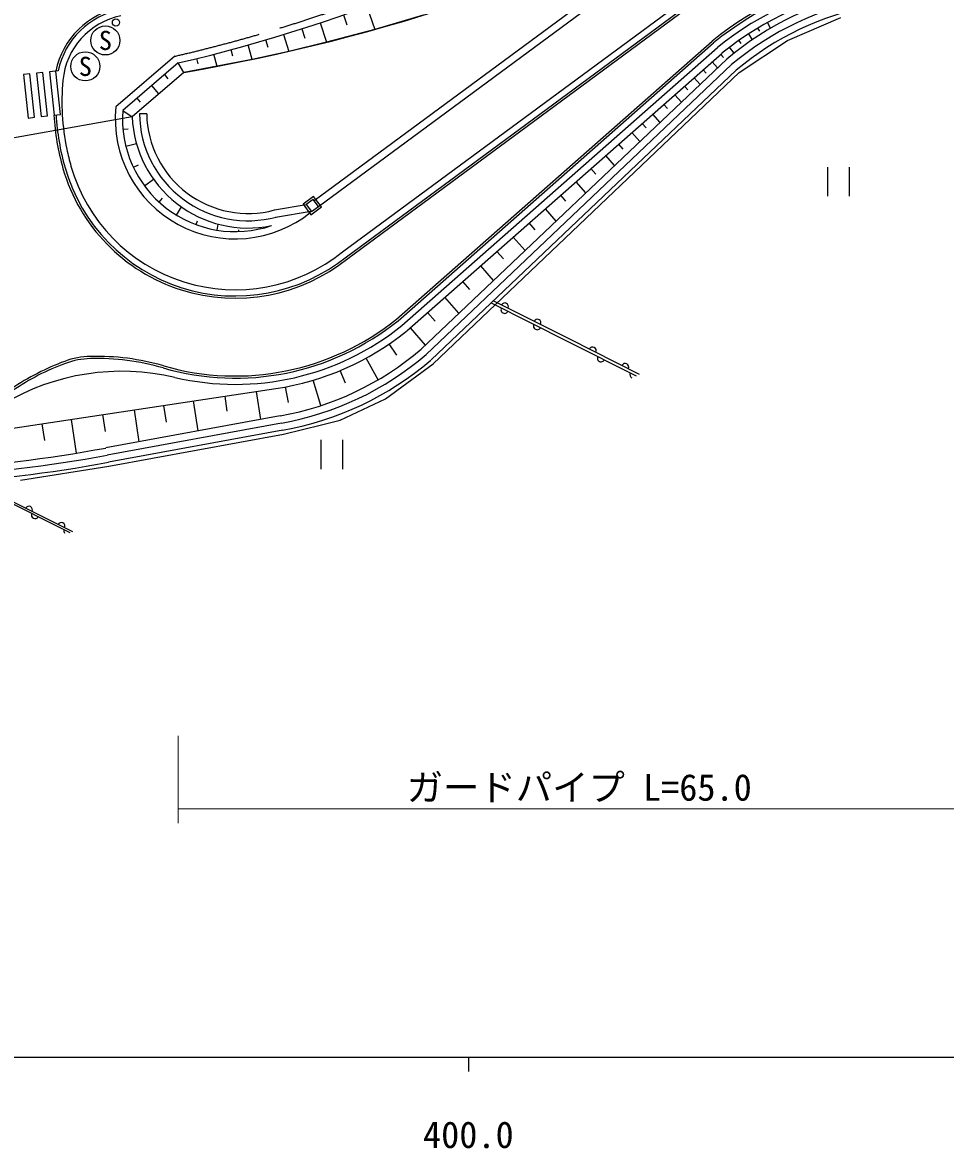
# Model space of a CAD drawing. Units: millimetres, scale not verified. Extents: x 40000 to 680000, y 20000 to 380000.
# Drawn here: x 473806 to 537267, y 198715 to 276126 of the extents above; entities that cross this region are included whole.
import ezdxf
from ezdxf.enums import TextEntityAlignment as Align

# ---------------------------------------------------------------- set-up
doc = ezdxf.new("R2010")
doc.units = ezdxf.units.MM
doc.header["$LTSCALE"] = 1000
doc.linetypes.add('DASHED', pattern=[7.5, 6, -1.5])
for name, color, linetype, lineweight in [('M-BGD', 7, 'Continuous', 25), ('M-BGD-EXST', 7, 'Continuous', 25), ('M-BMK-OTRS', 5, 'Continuous', 25), ('M-BMK-ROW', 30, 'Continuous', 25), ('M-STR-HTXT', 7, 'Continuous', 13), ('M-STR-STRC', 7, 'Continuous', 25), ('M-TTL-BAND', 7, 'Continuous', 25)]:
    doc.layers.add(name, color=color, linetype=linetype, lineweight=lineweight)
doc.styles.add('ＭＳ ゴシック', font='')
doc.styles.get('ＭＳ ゴシック').set_extended_font_data('MS Gothic')

msp = doc.modelspace()

# ---------------------------------------------------------------- linework, layer by layer
at = {"layer": 'M-BGD'}
for p, q in [((493849, 263880), (518643, 282168)), ((494146, 263477), (518932, 281760)), ((495809, 260355), (520950, 278900)), ((497474, 277226), (498040, 275650)), ((495878, 276652), (496113, 275965)), ((493020, 275694), (493218, 275058)), ((494273, 276104), (494708, 274766)), ((524501, 275537), (524373, 275748)), ((525243, 275728), (525021, 276125)), ((490694, 274403), (490538, 274933)), ((491761, 275300), (492106, 274141)), ((523225, 274686), (523075, 274899)), ((524000, 274947), (523739, 275349)), ((488265, 273807), (488144, 274258)), ((489593, 273590), (489315, 274581)), ((499890, 255296), (521583, 274400)), ((522733, 274022), (522427, 274426)), ((484278, 273805), (480222, 270321)), ((484510, 273346), (480703, 270074)), ((484907, 272698), (484510, 273346)), ((485893, 273276), (485800, 273655)), ((487185, 273110), (486969, 273949)), ((500221, 254921), (521913, 274025)), ((501209, 253661), (522223, 273606)), ((521599, 273014), (521235, 273427)), ((522009, 273711), (521811, 273935)), ((484907, 272698), (481348, 269640)), ((483826, 272264), (483582, 272548)), ((501553, 253298), (522561, 273238)), ((501897, 252936), (522881, 272853)), ((520813, 272648), (520610, 272877)), ((483188, 271221), (482699, 271790)), ((519550, 271488), (519324, 271745)), ((520391, 271868), (519986, 272328)), ((519110, 270652), (518662, 271162)), ((481928, 270650), (481692, 270924)), ((518151, 270209), (517902, 270492)), ((480703, 270074), (481348, 269640)), ((482342, 269848), (481842, 269839)), ((517640, 269257), (517141, 269823)), ((481074, 268790), (480716, 268771)), ((516684, 268894), (516423, 269190)), ((516250, 267938), (515705, 268557)), ((481648, 267779), (480919, 267594)), ((515113, 267422), (514809, 267768)), ((481426, 266185), (481769, 266348)), ((514517, 266292), (513912, 266979)), ((513227, 265698), (512891, 266079)), ((482194, 264900), (482813, 265356)), ((512541, 264417), (511869, 265179)), ((483195, 263786), (483439, 264051)), ((511166, 263848), (510813, 264249)), ((484392, 262886), (484734, 263445)), ((491128, 263237), (493310, 263604)), ((510498, 262478), (509757, 263319)), ((485740, 262232), (485834, 262485)), ((491210, 262744), (493642, 263153)), ((487188, 261850), (487256, 262268)), ((488683, 261754), (488678, 261884)), ((490168, 261947), (490146, 262041)), ((509057, 261882), (508650, 262344)), ((508357, 260445), (507543, 261369)), ((506870, 259882), (506426, 260386)), ((506196, 258395), (505309, 259402)), ((504562, 257769), (504078, 258318)), ((503815, 256135), (502847, 257234)), ((506021, 256849), (511350, 254172)), ((511440, 254350), (506175, 256995)), ((502183, 255594), (501660, 256188)), ((501518, 253954), (500472, 255142)), ((499540, 253252), (499017, 254024)), ((511350, 254172), (516002, 251827)), ((516239, 251932), (511440, 254350)), ((498261, 251566), (497444, 253058)), ((496015, 251325), (495654, 252197)), ((466760, 247274), (491224, 250959)), ((492090, 250013), (491887, 251071)), ((494310, 249786), (493789, 251532)), ((485875, 248043), (485564, 250106)), ((487887, 249401), (487731, 250433)), ((490188, 248838), (489899, 250759)), ((481827, 247297), (481496, 249493)), ((483704, 248641), (483530, 249800)), ((475330, 247388), (475157, 248539)), ((477519, 246524), (477170, 248842)), ((479507, 248009), (479333, 249168)), ((491517, 249083), (479533, 246874)), ((491608, 248591), (479623, 246382)), ((491698, 248099), (479714, 245890)), ((470050, 244588), (477056, 241071)), ((477269, 241099), (470278, 244608))]:
    msp.add_line(p, q, dxfattribs=at)
for points in [[(494355, 263446), (493823, 264168), (493100, 263635), (493633, 262913)], [(494146, 263477), (493791, 263959), (493310, 263604), (493665, 263122)]]:
    msp.add_lwpolyline(points, close=True, dxfattribs=at)
at = {"layer": 'M-BGD', "linetype": 'DASHED'}
msp.add_arc((459656, 379988), 109000, 283.05421, 321.29768, dxfattribs=at)
at = {"layer": 'M-BGD'}
for centre, radius, start, end in [((459656, 379988), 109500, 283.11926, 321.29768), ((462623, 402552), 131752, 279.73766, 297.77278), ((536023, 256498), 23000, 72.73827, 128.89157), ((536023, 256498), 22500, 72.73827, 128.89157), ((536173, 256951), 21727, 72.76756, 129.94757), ((536173, 256951), 21227, 72.76756, 129.88587), ((536173, 256955), 20722, 72.76443, 129.8981), ((481562, 271681), 5000, 101.43445, 174.74034), ((492516, 270673), 16000, 174.74034, 191.71872), ((488431, 269500), 8250, 174.28994, 308.89431), ((488431, 269500), 7750, 175.74985, 288.76514), ((489315, 269972), 7974, 182.38884, 281.64113), ((489315, 269972), 7474, 181.02139, 285.0609), ((489315, 269972), 6974, 181.02139, 285.0609), ((492516, 270673), 16000, 191.71872, 196.02031), ((488431, 269500), 11750, 196.02031, 308.89435), ((506954, 256380), 250, 153.3258, 333.3258), ((506972, 256595), 250, 333.3258, 153.3258), ((509206, 255473), 250, 333.3258, 153.3258), ((488431, 269500), 18250, 256.86252, 308.89431), ((488431, 269500), 18750, 278.56678, 308.89431), ((509188, 255258), 250, 153.3258, 333.3258), ((487926, 269234), 20468, 280.10522, 310.46298), ((487929, 269224), 20959, 280.10165, 310.546), ((513008, 253560), 250, 333.25767, 153.25767), ((513583, 253047), 250, 153.25767, 333.25767), ((487929, 269224), 21459, 280.10165, 310.546), ((515240, 252435), 250, 333.25767, 153.25767), ((480647, 236146), 16000, 76.86252, 120.70037), ((515815, 251922), 250, 153.25767, 243.89956), ((461406, 345217), 100000, 273.43455, 280.4437), ((461406, 345217), 100500, 273.43455, 280.4437), ((461406, 345217), 101000, 273.43455, 280.4437), ((474241, 242618), 250, 333.3445, 153.3445), ((474666, 242271), 250, 153.3445, 333.3445), ((476476, 241497), 250, 333.3445, 153.3445), ((476901, 241149), 250, 153.3445, 209.72169)]:
    msp.add_arc(centre, radius, start, end, dxfattribs=at)
at = {"layer": 'M-BGD-EXST'}
for p, q in [((529149, 266189), (529149, 264189)), ((530649, 266189), (530649, 264189)), ((494310, 247428), (494310, 245428)), ((495810, 247428), (495810, 245428))]:
    msp.add_line(p, q, dxfattribs=at)
for centre, radius in [((480232, 276131), 250), ((479503, 274894), 1000), ((478123, 273110), 1000)]:
    msp.add_circle(centre, radius, dxfattribs=at)
at = {"layer": 'M-BMK-OTRS'}
for p, q in [((501358, 276623), (498040, 275650)), ((498040, 275650), (494708, 274766)), ((492106, 274141), (489593, 273590)), ((494708, 274766), (492106, 274141)), ((489593, 273590), (484907, 272698)), ((484907, 272698), (481348, 269640)), ((481348, 269640), (462101, 266232))]:
    msp.add_line(p, q, dxfattribs=at)
at = {"layer": 'M-BMK-ROW'}
for p, q in [((526401, 274891), (530071, 276466)), ((523080, 272681), (526401, 274891)), ((506326, 256737), (523080, 272681)), ((502038, 252656), (506326, 256737)), ((498768, 250255), (502038, 252656)), ((495658, 248788), (498768, 250255)), ((494372, 248472), (495658, 248788)), ((479736, 245631), (491761, 247831)), ((491761, 247831), (494372, 248472)), ((473678, 244656), (479736, 245631))]:
    msp.add_line(p, q, dxfattribs=at)
at = {"layer": 'M-STR-HTXT'}
for p, q in [((484510, 227075), (484510, 221075)), ((484510, 222075), (541484, 222075))]:
    msp.add_line(p, q, dxfattribs=at)
at = {"layer": 'M-STR-STRC'}
for p, q in [((496078, 260026), (519341, 277185)), ((496167, 259905), (519430, 277064)), ((499528, 255742), (521219, 274846)), ((499625, 255628), (521318, 274733)), ((474315, 272592), (473867, 272543)), ((474639, 269609), (474315, 272592)), ((475209, 272689), (474762, 272640)), ((475533, 269707), (475209, 272689)), ((476255, 272803), (475657, 272738)), ((475657, 272738), (475981, 269755)), ((476428, 269804), (476104, 272786)), ((475967, 269754), (476428, 269804))]:
    msp.add_line(p, q, dxfattribs=at)
for points in [[(473867, 272543), (474191, 269561), (474639, 269609)], [(474762, 272640), (475086, 269658), (475533, 269707)]]:
    msp.add_lwpolyline(points, dxfattribs=at)
for centre, radius, start, end in [((536023, 256498), 23575, 72.73827, 128.89157), ((536023, 256498), 23425, 72.73827, 128.89157), ((481562, 271681), 5575, 100.63232, 168.5733), ((481562, 271681), 5425, 100.60896, 168.06921), ((492516, 270673), 16575, 183.17864, 196.02031), ((492516, 270673), 16425, 183.15102, 196.02031), ((488431, 269500), 12325, 196.02031, 308.89431), ((488431, 269500), 12175, 196.02031, 308.89431), ((488431, 269500), 17825, 253.86138, 308.89952), ((488431, 269500), 17675, 253.86138, 308.88906), ((478623, 247596), 5575, 91.5049, 110.09385), ((478912, 236599), 16575, 73.86125, 91.5049), ((482402, 237265), 16575, 110.09385, 124.3155), ((482402, 237265), 16425, 110.09385, 124.3155), ((478623, 247596), 5425, 91.5049, 110.09385), ((478912, 236599), 16425, 73.86125, 91.5049)]:
    msp.add_arc(centre, radius, start, end, dxfattribs=at)
at = {"layer": 'M-TTL-BAND'}
for p, q in [((40000, 205000), (579000, 205000)), ((504460, 205000), (504460, 204000))]:
    msp.add_line(p, q, dxfattribs=at)

# ---------------------------------------------------------------- texts
at = {"layer": 'M-BGD-EXST', "style": 'ＭＳ ゴシック'}
for p in [(479503, 274894), (478123, 273110)]:
    msp.add_text('S', height=1320, dxfattribs=at).set_placement(p, align=Align.MIDDLE_CENTER)
at = {"layer": 'M-STR-HTXT', "style": 'ＭＳ ゴシック'}
msp.add_text('ガードパイプ L=65.0', height=1833, dxfattribs=at).set_placement((512085, 222075), align=Align.BOTTOM_CENTER)
at = {"layer": 'M-TTL-BAND', "style": 'ＭＳ ゴシック'}
msp.add_text('400.0', height=1833, dxfattribs=at).set_placement((504460, 198195), align=Align.BOTTOM_CENTER)

doc.saveas('drawing.dxf')
